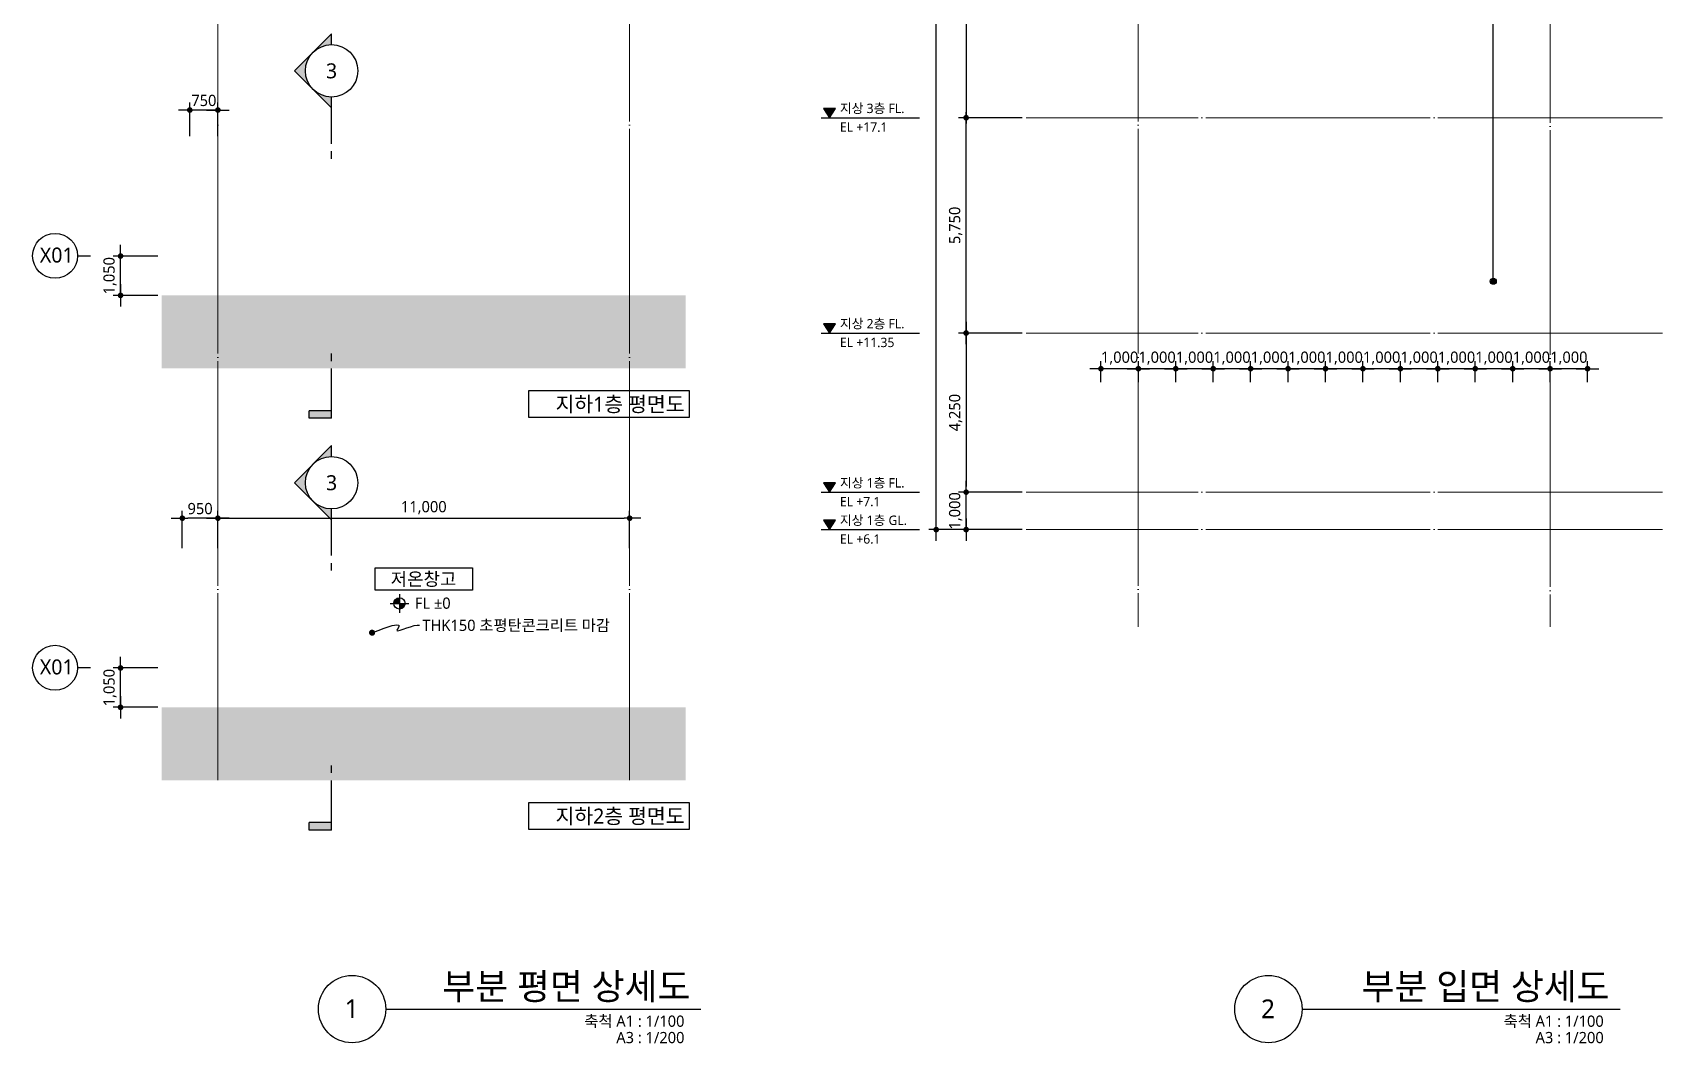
# Model space of a CAD drawing. Header units: millimetres. Extents: x -420989 to -259189, y -1306565 to -1134794.
# Drawn here: x -420989 to -377450, y -1187765 to -1160771 of the extents above; entities that cross this region are included whole.
import ezdxf
from ezdxf.enums import TextEntityAlignment as Align

# ---------------------------------------------------------------- set-up
doc = ezdxf.new("R2010")
doc.units = ezdxf.units.MM
doc.header["$LTSCALE"] = 100
doc.header["$MEASUREMENT"] = 0
doc.linetypes.add('CEN', pattern=[62, 60, -1, 0, -1])
doc.layers.get('0').update_dxf_attribs({"linetype": 'CONTINUOUS'})
for name, color, linetype in [('7-지시선', 7, 'CONTINUOUS'), ('A-DIMS', 7, 'CONTINUOUS'), ('A-MKXS-LEAD', 7, 'CONTINUOUS'), ('A-XXXX-SOLD', 252, 'CONTINUOUS'), ('SYMB', 7, 'CONTINUOUS'), ('TEXT', 4, 'CONTINUOUS')]:
    doc.layers.add(name, color=color, linetype=linetype)
for name, color, linetype, lineweight in [('A-AXIS-BUBL', 7, 'CONTINUOUS', 25), ('A-AXIS-LINE', 1, 'CEN', 15), ('A-CONC-LIN1', 2, 'CONTINUOUS', 40), ('A-MKXS-MAK1', 3, 'CONTINUOUS', 25), ('A-MKXS-TEXT1', 3, 'CONTINUOUS', 25), ('A-MKXS-TEXT2', 7, 'CONTINUOUS', 25), ('A-MKXX-NAME', 3, 'CONTINUOUS', 25), ('A-MKXX-SYMB', 7, 'CONTINUOUS', 25), ('A-XXXX-SYMB', 7, 'CONTINUOUS', 25), ('A-XXXX-TXT1', 3, 'CONTINUOUS', 25), ('A-XXXX-TXT2', 3, 'CONTINUOUS', 25)]:
    doc.layers.add(name, color=color, linetype=linetype, lineweight=lineweight)
doc.styles.add('HY울릉도L', font='')
doc.styles.add('맑은고딕', font='malgun.ttf')
doc.styles.get('HY울릉도L').set_extended_font_data('HYwulM')
doc.dimstyles.new('CDIM', dxfattribs={"dimtxt": 3, "dimasz": 1.5, "dimexe": 2, "dimexo": 1, "dimgap": 1, "dimtad": 1, "dimdec": 0, "dimrnd": 0.5, "dimzin": 0, "dimdsep": 32, "dimlunit": 6, "dimtxsty": 'HY울릉도L', "dimblk1": '_CIDOT', "dimblk2": '_CIDOT', "dimsah": 1, "dimcen": 5.5, "dimclrd": 2, "dimclre": 2, "dimclrt": 7, "dimadec": 0, "dimazin": 0, "dimtfac": 1, "dimtdec": 0, "dimtix": 1, "dimtmove": 2, "dimatfit": 1, "dimldrblk": '_CIDOT', "dimfxl": 1, "dimtolj": 1, "dimtzin": 0, "dimlwd": -1, "dimarcsym": 0})

# ---------------------------------------------------------------- blocks, each defined once
blk = doc.blocks.new('_CIDOT')
at = {"color": 0, "linetype": 'ByBlock'}
blk.add_line((2, 0), (-1, 0), dxfattribs=at)
at = {"color": 0, "linetype": 'ByBlock', "const_width": 0.5}
blk.add_lwpolyline([(-0.25, 0, 1), (0.25, 0, 1)], format="xyb", close=True, dxfattribs=at)
blk = doc.blocks.new('ARROW2')
blk.add_lwpolyline([(-1, 0.87), (-0.26, 0), (-1, -0.87), (-0.85, -1), (0, 0), (-0.85, 1)], close=True)
for points in [[(-1, 0.87), (-0.85, 1), (-0.26, 0), (0, 0)], [(-0.26, 0), (0, 0), (-1, -0.87), (-0.85, -1)]]:
    blk.add_solid(points)
at = {"layer": 'A-XXXX-SYMB'}
blk.add_line((0, 0), (-1, 0), dxfattribs=at)
blk = doc.blocks.new('*D3')
at = {"layer": 'A-DIMS', "transparency": 16777216}
blk.add_line((-396850, -1173894), (-396850, -1139644), dxfattribs=at)
at = {"layer": 'A-DIMS', "lineweight": -2, "transparency": 16777216}
blk.add_line((-394550, -1174044), (-397050, -1174044), dxfattribs=at)
at = {"layer": 'A-DIMS', "transparency": 16777216, "xscale": 150, "yscale": 150, "zscale": 150}
for name, p, rotation in [('ARROW2', (-396850, -1139494), 90), ('_CIDOT', (-396850, -1174044), 270)]:
    blk.add_blockref(name, p, dxfattribs=dict(at, rotation=rotation))
at = {"layer": 'A-DIMS', "color": 3, "transparency": 16777216, "insert": (-397131, -1156769), "char_height": 300, "attachment_point": 5, "rotation": 90, "style": '맑은고딕'}
blk.add_mtext('\\A1;76,500', dxfattribs=at)
blk = doc.blocks.new('*D4')
at = {"layer": 'A-DIMS', "lineweight": -2, "transparency": 16777216}
for p, q in [((-394550, -1153044), (-396250, -1153044)), ((-394550, -1163044), (-396250, -1163044))]:
    blk.add_line(p, q, dxfattribs=at)
at = {"layer": 'A-DIMS', "transparency": 16777216}
blk.add_line((-396050, -1153194), (-396050, -1162894), dxfattribs=at)
at = {"layer": 'A-DIMS', "transparency": 16777216, "xscale": 150, "yscale": 150, "zscale": 150}
for p, rotation in [((-396050, -1153044), 90), ((-396050, -1163044), 270)]:
    blk.add_blockref('_CIDOT', p, dxfattribs=dict(at, rotation=rotation))
at = {"layer": 'A-DIMS', "color": 3, "transparency": 16777216, "insert": (-396331, -1158044), "char_height": 300, "attachment_point": 5, "rotation": 90, "style": '맑은고딕'}
blk.add_mtext('\\A1;10,000', dxfattribs=at)
blk = doc.blocks.new('입단면LEVEL1')
at = {"layer": 'SYMB', "linetype": 'ByBlock'}
blk.add_line((0, 0), (26.26, 0), dxfattribs=at)
blk.add_lwpolyline([(0.64, 2.5), (2.24, 0), (3.84, 2.5)], close=True, dxfattribs=at)
blk.add_solid([(0.64, 2.5), (3.84, 2.5), (2.24, 0)], dxfattribs=at)
at = {"layer": 'TEXT', "style": '맑은고딕'}
for tag, p in [('층레벨', (5.03, 1.28)), ('LEVEL', (5.85, -2.99))]:
    blk.add_attdef(tag, p, '', height=2.5, dxfattribs=at)
blk = doc.blocks.new('*D16')
at = {"layer": 'A-DIMS', "lineweight": -2, "transparency": 16777216}
for p, q in [((-394550, -1168794), (-396250, -1168794)), ((-394550, -1173044), (-396250, -1173044))]:
    blk.add_line(p, q, dxfattribs=at)
at = {"layer": 'A-DIMS', "transparency": 16777216}
blk.add_line((-396050, -1168944), (-396050, -1172894), dxfattribs=at)
at = {"layer": 'A-DIMS', "transparency": 16777216, "xscale": 150, "yscale": 150, "zscale": 150}
for p, rotation in [((-396050, -1168794), 90), ((-396050, -1173044), 270)]:
    blk.add_blockref('_CIDOT', p, dxfattribs=dict(at, rotation=rotation))
at = {"layer": 'A-DIMS', "color": 3, "transparency": 16777216, "insert": (-396331, -1170919), "char_height": 300, "attachment_point": 5, "rotation": 90, "style": '맑은고딕'}
blk.add_mtext('\\A1;4,250', dxfattribs=at)
blk = doc.blocks.new('*D17')
at = {"layer": 'A-DIMS', "transparency": 16777216}
for p, q in [((-396050, -1172894), (-396050, -1172744)), ((-396050, -1174044), (-396050, -1173044)), ((-396050, -1174194), (-396050, -1174344))]:
    blk.add_line(p, q, dxfattribs=at)
at = {"layer": 'A-DIMS', "lineweight": -2, "transparency": 16777216}
for p, q in [((-394550, -1173044), (-396250, -1173044)), ((-394550, -1174044), (-396250, -1174044))]:
    blk.add_line(p, q, dxfattribs=at)
at = {"layer": 'A-DIMS', "transparency": 16777216, "xscale": 150, "yscale": 150, "zscale": 150}
for p, rotation in [((-396050, -1173044), 270), ((-396050, -1174044), 90)]:
    blk.add_blockref('_CIDOT', p, dxfattribs=dict(at, rotation=rotation))
at = {"layer": 'A-DIMS', "color": 3, "transparency": 16777216, "insert": (-396331, -1173544), "char_height": 300, "attachment_point": 5, "rotation": 90, "style": '맑은고딕'}
blk.add_mtext('\\A1;1,000', dxfattribs=at)
blk = doc.blocks.new('*D51')
at = {"layer": 'A-DIMS', "transparency": 16777216}
for p, q in [((-384600, -1169747), (-384750, -1169747)), ((-383450, -1169747), (-384450, -1169747)), ((-383300, -1169747), (-383150, -1169747))]:
    blk.add_line(p, q, dxfattribs=at)
at = {"layer": 'A-DIMS', "lineweight": -2, "transparency": 16777216}
for p, q in [((-384450, -1170107), (-384450, -1169547)), ((-383450, -1170107), (-383450, -1169547))]:
    blk.add_line(p, q, dxfattribs=at)
at = {"layer": 'A-DIMS', "transparency": 16777216, "xscale": 150, "yscale": 150, "zscale": 150}
blk.add_blockref('_CIDOT', (-384450, -1169747), dxfattribs=at)
at = {"layer": 'A-DIMS', "transparency": 16777216, "xscale": 150, "yscale": 150, "zscale": 150, "rotation": 180}
blk.add_blockref('_CIDOT', (-383450, -1169747), dxfattribs=at)
at = {"layer": 'A-DIMS', "color": 3, "transparency": 16777216, "insert": (-383950, -1169466), "char_height": 300, "attachment_point": 5, "style": '맑은고딕'}
blk.add_mtext('\\A1;1,000', dxfattribs=at)
blk = doc.blocks.new('*D52')
at = {"layer": 'A-DIMS', "transparency": 16777216}
for p, q in [((-383600, -1169747), (-383750, -1169747)), ((-382450, -1169747), (-383450, -1169747)), ((-382300, -1169747), (-382150, -1169747))]:
    blk.add_line(p, q, dxfattribs=at)
at = {"layer": 'A-DIMS', "lineweight": -2, "transparency": 16777216}
for p, q in [((-383450, -1170107), (-383450, -1169547)), ((-382450, -1170107), (-382450, -1169547))]:
    blk.add_line(p, q, dxfattribs=at)
at = {"layer": 'A-DIMS', "transparency": 16777216, "xscale": 150, "yscale": 150, "zscale": 150}
blk.add_blockref('_CIDOT', (-383450, -1169747), dxfattribs=at)
at = {"layer": 'A-DIMS', "transparency": 16777216, "xscale": 150, "yscale": 150, "zscale": 150, "rotation": 180}
blk.add_blockref('_CIDOT', (-382450, -1169747), dxfattribs=at)
at = {"layer": 'A-DIMS', "color": 3, "transparency": 16777216, "insert": (-382950, -1169466), "char_height": 300, "attachment_point": 5, "style": '맑은고딕'}
blk.add_mtext('\\A1;1,000', dxfattribs=at)
blk = doc.blocks.new('*D53')
at = {"layer": 'A-DIMS', "transparency": 16777216}
for p, q in [((-382600, -1169747), (-382750, -1169747)), ((-381450, -1169747), (-382450, -1169747)), ((-381300, -1169747), (-381150, -1169747))]:
    blk.add_line(p, q, dxfattribs=at)
at = {"layer": 'A-DIMS', "lineweight": -2, "transparency": 16777216}
for p, q in [((-382450, -1170107), (-382450, -1169547)), ((-381450, -1170107), (-381450, -1169547))]:
    blk.add_line(p, q, dxfattribs=at)
at = {"layer": 'A-DIMS', "transparency": 16777216, "xscale": 150, "yscale": 150, "zscale": 150}
blk.add_blockref('_CIDOT', (-382450, -1169747), dxfattribs=at)
at = {"layer": 'A-DIMS', "transparency": 16777216, "xscale": 150, "yscale": 150, "zscale": 150, "rotation": 180}
blk.add_blockref('_CIDOT', (-381450, -1169747), dxfattribs=at)
at = {"layer": 'A-DIMS', "color": 3, "transparency": 16777216, "insert": (-381950, -1169466), "char_height": 300, "attachment_point": 5, "style": '맑은고딕'}
blk.add_mtext('\\A1;1,000', dxfattribs=at)
blk = doc.blocks.new('*D54')
at = {"layer": 'A-DIMS', "transparency": 16777216}
for p, q in [((-381600, -1169747), (-381750, -1169747)), ((-380450, -1169747), (-381450, -1169747)), ((-380300, -1169747), (-380150, -1169747))]:
    blk.add_line(p, q, dxfattribs=at)
at = {"layer": 'A-DIMS', "lineweight": -2, "transparency": 16777216}
for p, q in [((-381450, -1170107), (-381450, -1169547)), ((-380450, -1170107), (-380450, -1169547))]:
    blk.add_line(p, q, dxfattribs=at)
at = {"layer": 'A-DIMS', "transparency": 16777216, "xscale": 150, "yscale": 150, "zscale": 150}
blk.add_blockref('_CIDOT', (-381450, -1169747), dxfattribs=at)
at = {"layer": 'A-DIMS', "transparency": 16777216, "xscale": 150, "yscale": 150, "zscale": 150, "rotation": 180}
blk.add_blockref('_CIDOT', (-380450, -1169747), dxfattribs=at)
at = {"layer": 'A-DIMS', "color": 3, "transparency": 16777216, "insert": (-380950, -1169466), "char_height": 300, "attachment_point": 5, "style": '맑은고딕'}
blk.add_mtext('\\A1;1,000', dxfattribs=at)
blk = doc.blocks.new('*D55')
at = {"layer": 'A-DIMS', "transparency": 16777216}
for p, q in [((-380600, -1169747), (-380750, -1169747)), ((-379450, -1169747), (-380450, -1169747)), ((-379300, -1169747), (-379150, -1169747))]:
    blk.add_line(p, q, dxfattribs=at)
at = {"layer": 'A-DIMS', "lineweight": -2, "transparency": 16777216}
for p, q in [((-380450, -1170107), (-380450, -1169547)), ((-379450, -1170107), (-379450, -1169547))]:
    blk.add_line(p, q, dxfattribs=at)
at = {"layer": 'A-DIMS', "transparency": 16777216, "xscale": 150, "yscale": 150, "zscale": 150}
blk.add_blockref('_CIDOT', (-380450, -1169747), dxfattribs=at)
at = {"layer": 'A-DIMS', "transparency": 16777216, "xscale": 150, "yscale": 150, "zscale": 150, "rotation": 180}
blk.add_blockref('_CIDOT', (-379450, -1169747), dxfattribs=at)
at = {"layer": 'A-DIMS', "color": 3, "transparency": 16777216, "insert": (-379950, -1169466), "char_height": 300, "attachment_point": 5, "style": '맑은고딕'}
blk.add_mtext('\\A1;1,000', dxfattribs=at)
blk = doc.blocks.new('*D56')
at = {"layer": 'A-DIMS', "transparency": 16777216}
for p, q in [((-389600, -1169747), (-389750, -1169747)), ((-388450, -1169747), (-389450, -1169747)), ((-388300, -1169747), (-388150, -1169747))]:
    blk.add_line(p, q, dxfattribs=at)
at = {"layer": 'A-DIMS', "lineweight": -2, "transparency": 16777216}
for p, q in [((-389450, -1170107), (-389450, -1169547)), ((-388450, -1170107), (-388450, -1169547))]:
    blk.add_line(p, q, dxfattribs=at)
at = {"layer": 'A-DIMS', "transparency": 16777216, "xscale": 150, "yscale": 150, "zscale": 150}
blk.add_blockref('_CIDOT', (-389450, -1169747), dxfattribs=at)
at = {"layer": 'A-DIMS', "transparency": 16777216, "xscale": 150, "yscale": 150, "zscale": 150, "rotation": 180}
blk.add_blockref('_CIDOT', (-388450, -1169747), dxfattribs=at)
at = {"layer": 'A-DIMS', "color": 3, "transparency": 16777216, "insert": (-388950, -1169466), "char_height": 300, "attachment_point": 5, "style": '맑은고딕'}
blk.add_mtext('\\A1;1,000', dxfattribs=at)
blk = doc.blocks.new('*D57')
at = {"layer": 'A-DIMS', "transparency": 16777216}
for p, q in [((-388600, -1169747), (-388750, -1169747)), ((-387450, -1169747), (-388450, -1169747)), ((-387300, -1169747), (-387150, -1169747))]:
    blk.add_line(p, q, dxfattribs=at)
at = {"layer": 'A-DIMS', "lineweight": -2, "transparency": 16777216}
for p, q in [((-388450, -1170107), (-388450, -1169547)), ((-387450, -1170107), (-387450, -1169547))]:
    blk.add_line(p, q, dxfattribs=at)
at = {"layer": 'A-DIMS', "transparency": 16777216, "xscale": 150, "yscale": 150, "zscale": 150}
blk.add_blockref('_CIDOT', (-388450, -1169747), dxfattribs=at)
at = {"layer": 'A-DIMS', "transparency": 16777216, "xscale": 150, "yscale": 150, "zscale": 150, "rotation": 180}
blk.add_blockref('_CIDOT', (-387450, -1169747), dxfattribs=at)
at = {"layer": 'A-DIMS', "color": 3, "transparency": 16777216, "insert": (-387950, -1169466), "char_height": 300, "attachment_point": 5, "style": '맑은고딕'}
blk.add_mtext('\\A1;1,000', dxfattribs=at)
blk = doc.blocks.new('*D58')
at = {"layer": 'A-DIMS', "transparency": 16777216}
for p, q in [((-387600, -1169747), (-387750, -1169747)), ((-386450, -1169747), (-387450, -1169747)), ((-386300, -1169747), (-386150, -1169747))]:
    blk.add_line(p, q, dxfattribs=at)
at = {"layer": 'A-DIMS', "lineweight": -2, "transparency": 16777216}
for p, q in [((-387450, -1170107), (-387450, -1169547)), ((-386450, -1170107), (-386450, -1169547))]:
    blk.add_line(p, q, dxfattribs=at)
at = {"layer": 'A-DIMS', "transparency": 16777216, "xscale": 150, "yscale": 150, "zscale": 150}
blk.add_blockref('_CIDOT', (-387450, -1169747), dxfattribs=at)
at = {"layer": 'A-DIMS', "transparency": 16777216, "xscale": 150, "yscale": 150, "zscale": 150, "rotation": 180}
blk.add_blockref('_CIDOT', (-386450, -1169747), dxfattribs=at)
at = {"layer": 'A-DIMS', "color": 3, "transparency": 16777216, "insert": (-386950, -1169466), "char_height": 300, "attachment_point": 5, "style": '맑은고딕'}
blk.add_mtext('\\A1;1,000', dxfattribs=at)
blk = doc.blocks.new('*D59')
at = {"layer": 'A-DIMS', "transparency": 16777216}
for p, q in [((-386600, -1169747), (-386750, -1169747)), ((-385450, -1169747), (-386450, -1169747)), ((-385300, -1169747), (-385150, -1169747))]:
    blk.add_line(p, q, dxfattribs=at)
at = {"layer": 'A-DIMS', "lineweight": -2, "transparency": 16777216}
for p, q in [((-386450, -1170107), (-386450, -1169547)), ((-385450, -1170107), (-385450, -1169547))]:
    blk.add_line(p, q, dxfattribs=at)
at = {"layer": 'A-DIMS', "transparency": 16777216, "xscale": 150, "yscale": 150, "zscale": 150}
blk.add_blockref('_CIDOT', (-386450, -1169747), dxfattribs=at)
at = {"layer": 'A-DIMS', "transparency": 16777216, "xscale": 150, "yscale": 150, "zscale": 150, "rotation": 180}
blk.add_blockref('_CIDOT', (-385450, -1169747), dxfattribs=at)
at = {"layer": 'A-DIMS', "color": 3, "transparency": 16777216, "insert": (-385950, -1169466), "char_height": 300, "attachment_point": 5, "style": '맑은고딕'}
blk.add_mtext('\\A1;1,000', dxfattribs=at)
blk = doc.blocks.new('*D60')
at = {"layer": 'A-DIMS', "transparency": 16777216}
for p, q in [((-385600, -1169747), (-385750, -1169747)), ((-384450, -1169747), (-385450, -1169747)), ((-384300, -1169747), (-384150, -1169747))]:
    blk.add_line(p, q, dxfattribs=at)
at = {"layer": 'A-DIMS', "lineweight": -2, "transparency": 16777216}
for p, q in [((-385450, -1170107), (-385450, -1169547)), ((-384450, -1170107), (-384450, -1169547))]:
    blk.add_line(p, q, dxfattribs=at)
at = {"layer": 'A-DIMS', "transparency": 16777216, "xscale": 150, "yscale": 150, "zscale": 150}
blk.add_blockref('_CIDOT', (-385450, -1169747), dxfattribs=at)
at = {"layer": 'A-DIMS', "transparency": 16777216, "xscale": 150, "yscale": 150, "zscale": 150, "rotation": 180}
blk.add_blockref('_CIDOT', (-384450, -1169747), dxfattribs=at)
at = {"layer": 'A-DIMS', "color": 3, "transparency": 16777216, "insert": (-384950, -1169466), "char_height": 300, "attachment_point": 5, "style": '맑은고딕'}
blk.add_mtext('\\A1;1,000', dxfattribs=at)
blk = doc.blocks.new('*D61')
at = {"layer": 'A-DIMS', "transparency": 16777216}
for p, q in [((-392600, -1169747), (-392750, -1169747)), ((-391450, -1169747), (-392450, -1169747)), ((-391300, -1169747), (-391150, -1169747))]:
    blk.add_line(p, q, dxfattribs=at)
at = {"layer": 'A-DIMS', "lineweight": -2, "transparency": 16777216}
for p, q in [((-392450, -1170107), (-392450, -1169547)), ((-391450, -1170107), (-391450, -1169547))]:
    blk.add_line(p, q, dxfattribs=at)
at = {"layer": 'A-DIMS', "transparency": 16777216, "xscale": 150, "yscale": 150, "zscale": 150}
blk.add_blockref('_CIDOT', (-392450, -1169747), dxfattribs=at)
at = {"layer": 'A-DIMS', "transparency": 16777216, "xscale": 150, "yscale": 150, "zscale": 150, "rotation": 180}
blk.add_blockref('_CIDOT', (-391450, -1169747), dxfattribs=at)
at = {"layer": 'A-DIMS', "color": 3, "transparency": 16777216, "insert": (-391950, -1169466), "char_height": 300, "attachment_point": 5, "style": '맑은고딕'}
blk.add_mtext('\\A1;1,000', dxfattribs=at)
blk = doc.blocks.new('*D62')
at = {"layer": 'A-DIMS', "transparency": 16777216}
for p, q in [((-391600, -1169747), (-391750, -1169747)), ((-390450, -1169747), (-391450, -1169747)), ((-390300, -1169747), (-390150, -1169747))]:
    blk.add_line(p, q, dxfattribs=at)
at = {"layer": 'A-DIMS', "lineweight": -2, "transparency": 16777216}
for p, q in [((-391450, -1170107), (-391450, -1169547)), ((-390450, -1170107), (-390450, -1169547))]:
    blk.add_line(p, q, dxfattribs=at)
at = {"layer": 'A-DIMS', "transparency": 16777216, "xscale": 150, "yscale": 150, "zscale": 150}
blk.add_blockref('_CIDOT', (-391450, -1169747), dxfattribs=at)
at = {"layer": 'A-DIMS', "transparency": 16777216, "xscale": 150, "yscale": 150, "zscale": 150, "rotation": 180}
blk.add_blockref('_CIDOT', (-390450, -1169747), dxfattribs=at)
at = {"layer": 'A-DIMS', "color": 3, "transparency": 16777216, "insert": (-390950, -1169466), "char_height": 300, "attachment_point": 5, "style": '맑은고딕'}
blk.add_mtext('\\A1;1,000', dxfattribs=at)
blk = doc.blocks.new('*D63')
at = {"layer": 'A-DIMS', "transparency": 16777216}
for p, q in [((-390600, -1169747), (-390750, -1169747)), ((-389450, -1169747), (-390450, -1169747)), ((-389300, -1169747), (-389150, -1169747))]:
    blk.add_line(p, q, dxfattribs=at)
at = {"layer": 'A-DIMS', "lineweight": -2, "transparency": 16777216}
for p, q in [((-390450, -1170107), (-390450, -1169547)), ((-389450, -1170107), (-389450, -1169547))]:
    blk.add_line(p, q, dxfattribs=at)
at = {"layer": 'A-DIMS', "transparency": 16777216, "xscale": 150, "yscale": 150, "zscale": 150}
blk.add_blockref('_CIDOT', (-390450, -1169747), dxfattribs=at)
at = {"layer": 'A-DIMS', "transparency": 16777216, "xscale": 150, "yscale": 150, "zscale": 150, "rotation": 180}
blk.add_blockref('_CIDOT', (-389450, -1169747), dxfattribs=at)
at = {"layer": 'A-DIMS', "color": 3, "transparency": 16777216, "insert": (-389950, -1169466), "char_height": 300, "attachment_point": 5, "style": '맑은고딕'}
blk.add_mtext('\\A1;1,000', dxfattribs=at)
blk = doc.blocks.new('A$C1F441119')
at = {"layer": 'A-MKXS-MAK1'}
h = blk.add_hatch(color=256, dxfattribs=at)
h.paths.add_polyline_path([(-41, 1006), (-536, 511, -0.414214), (454, 511)])
h.paths.add_polyline_path([(-536, 511), (-1031, 16), (-741, 16, -0.198912)])
h.paths.add_polyline_path([(454, 511, -0.198912), (659, 16), (949, 16)])
for p, q in [((-1031, 16), (-41, 1006)), ((949, 16), (-41, 1006)), ((-2387, 16), (-2187, 16)), ((-1987, 16), (-741, 16)), ((659, 16), (949, 16))]:
    blk.add_line(p, q, dxfattribs=at)
blk.add_circle((-41, 16), 700, dxfattribs=at)
blk = doc.blocks.new('A$C55C64937')
at = {"layer": 'A-MKXS-MAK1'}
blk.add_hatch(color=256, dxfattribs=at).paths.add_polyline_path([(-1526, 600), (-1726, 600), (-1726, 0), (-1526, 0)])
for p, q in [((-1726, 600), (-1526, 600)), ((-1726, 0), (-1726, 600)), ((-1526, 0), (-1526, 600)), ((-1726, 0), (-400, 0)), ((-200, 0), (0, 0))]:
    blk.add_line(p, q, dxfattribs=at)
blk = doc.blocks.new('*D66')
at = {"layer": 'A-DIMS', "lineweight": -2, "transparency": 16777216}
for p, q in [((-417639, -1166739), (-418839, -1166739)), ((-417639, -1167789), (-418839, -1167789))]:
    blk.add_line(p, q, dxfattribs=at)
at = {"layer": 'A-DIMS', "transparency": 16777216}
for p, q in [((-418639, -1166589), (-418639, -1166439)), ((-418639, -1167789), (-418639, -1166739)), ((-418639, -1167939), (-418639, -1168089))]:
    blk.add_line(p, q, dxfattribs=at)
at = {"layer": 'A-DIMS', "transparency": 16777216, "xscale": 150, "yscale": 150, "zscale": 150}
for p, rotation in [((-418639, -1166739), 270), ((-418639, -1167789), 90)]:
    blk.add_blockref('_CIDOT', p, dxfattribs=dict(at, rotation=rotation))
at = {"layer": 'A-DIMS', "color": 3, "transparency": 16777216, "insert": (-418920, -1167264), "char_height": 300, "attachment_point": 5, "rotation": 90, "style": '맑은고딕'}
blk.add_mtext('\\A1;1,050', dxfattribs=at)
blk = doc.blocks.new('*D67')
at = {"layer": 'A-DIMS', "transparency": 16777216}
for p, q in [((-418639, -1177589), (-418639, -1177439)), ((-418639, -1178789), (-418639, -1177739)), ((-418639, -1178939), (-418639, -1179089))]:
    blk.add_line(p, q, dxfattribs=at)
at = {"layer": 'A-DIMS', "lineweight": -2, "transparency": 16777216}
for p, q in [((-417639, -1177739), (-418839, -1177739)), ((-417639, -1178789), (-418839, -1178789))]:
    blk.add_line(p, q, dxfattribs=at)
at = {"layer": 'A-DIMS', "transparency": 16777216, "xscale": 150, "yscale": 150, "zscale": 150}
for p, rotation in [((-418639, -1177739), 270), ((-418639, -1178789), 90)]:
    blk.add_blockref('_CIDOT', p, dxfattribs=dict(at, rotation=rotation))
at = {"layer": 'A-DIMS', "color": 3, "transparency": 16777216, "insert": (-418920, -1178264), "char_height": 300, "attachment_point": 5, "rotation": 90, "style": '맑은고딕'}
blk.add_mtext('\\A1;1,050', dxfattribs=at)
blk = doc.blocks.new('*D68')
at = {"layer": 'A-DIMS', "lineweight": -2, "transparency": 16777216}
for p, q in [((-416039, -1174539), (-416039, -1173539)), ((-405039, -1174539), (-405039, -1173539))]:
    blk.add_line(p, q, dxfattribs=at)
at = {"layer": 'A-DIMS', "transparency": 16777216}
blk.add_line((-415889, -1173739), (-405189, -1173739), dxfattribs=at)
at = {"layer": 'A-DIMS', "transparency": 16777216, "xscale": 150, "yscale": 150, "zscale": 150, "rotation": 180}
blk.add_blockref('_CIDOT', (-416039, -1173739), dxfattribs=at)
at = {"layer": 'A-DIMS', "transparency": 16777216, "xscale": 150, "yscale": 150, "zscale": 150}
blk.add_blockref('_CIDOT', (-405039, -1173739), dxfattribs=at)
at = {"layer": 'A-DIMS', "color": 3, "transparency": 16777216, "insert": (-410539, -1173458), "char_height": 300, "attachment_point": 5, "style": '맑은고딕'}
blk.add_mtext('\\A1;11,000', dxfattribs=at)
blk = doc.blocks.new('*D69')
at = {"layer": 'A-DIMS', "lineweight": -2, "transparency": 16777216}
for p, q in [((-416989, -1174539), (-416989, -1173539)), ((-416039, -1174539), (-416039, -1173539))]:
    blk.add_line(p, q, dxfattribs=at)
at = {"layer": 'A-DIMS', "transparency": 16777216}
blk.add_line((-416189, -1173739), (-416839, -1173739), dxfattribs=at)
at = {"layer": 'A-DIMS', "transparency": 16777216, "xscale": 150, "yscale": 150, "zscale": 150, "rotation": 180}
blk.add_blockref('_CIDOT', (-416989, -1173739), dxfattribs=at)
at = {"layer": 'A-DIMS', "transparency": 16777216, "xscale": 150, "yscale": 150, "zscale": 150}
blk.add_blockref('_CIDOT', (-416039, -1173739), dxfattribs=at)
at = {"layer": 'A-DIMS', "color": 3, "transparency": 16777216, "insert": (-416514, -1173484), "char_height": 300, "attachment_point": 5, "style": '맑은고딕'}
blk.add_mtext('\\A1;950', dxfattribs=at)
blk = doc.blocks.new('*D138')
at = {"layer": 'A-DIMS', "transparency": 16777216}
for p, q in [((-416939, -1162839), (-417089, -1162839)), ((-416039, -1162839), (-416789, -1162839)), ((-415889, -1162839), (-415739, -1162839))]:
    blk.add_line(p, q, dxfattribs=at)
at = {"layer": 'A-DIMS', "lineweight": -2, "transparency": 16777216}
for p, q in [((-416789, -1163539), (-416789, -1162639)), ((-416039, -1163539), (-416039, -1162639))]:
    blk.add_line(p, q, dxfattribs=at)
at = {"layer": 'A-DIMS', "transparency": 16777216, "xscale": 150, "yscale": 150, "zscale": 150}
blk.add_blockref('_CIDOT', (-416789, -1162839), dxfattribs=at)
at = {"layer": 'A-DIMS', "transparency": 16777216, "xscale": 150, "yscale": 150, "zscale": 150, "rotation": 180}
blk.add_blockref('_CIDOT', (-416039, -1162839), dxfattribs=at)
at = {"layer": 'A-DIMS', "color": 3, "transparency": 16777216, "insert": (-416414, -1162584), "char_height": 300, "attachment_point": 5, "style": '맑은고딕'}
blk.add_mtext('\\A1;750', dxfattribs=at)
blk = doc.blocks.new('*D290')
at = {"layer": 'A-DIMS', "lineweight": -2, "transparency": 16777216}
for p, q in [((-394550, -1163044), (-396250, -1163044)), ((-394550, -1168794), (-396250, -1168794))]:
    blk.add_line(p, q, dxfattribs=at)
at = {"layer": 'A-DIMS', "transparency": 16777216}
blk.add_line((-396050, -1168644), (-396050, -1163194), dxfattribs=at)
at = {"layer": 'A-DIMS', "transparency": 16777216, "xscale": 150, "yscale": 150, "zscale": 150}
for p, rotation in [((-396050, -1163044), 90), ((-396050, -1168794), 270)]:
    blk.add_blockref('_CIDOT', p, dxfattribs=dict(at, rotation=rotation))
at = {"layer": 'A-DIMS', "color": 3, "transparency": 16777216, "insert": (-396331, -1165919), "char_height": 300, "attachment_point": 5, "rotation": 90, "style": '맑은고딕'}
blk.add_mtext('\\A1;5,750', dxfattribs=at)

msp = doc.modelspace()

# ---------------------------------------------------------------- hatches: boundary and pattern name
at = {"layer": 'A-MKXX-SYMB'}
h = msp.add_hatch(color=256, dxfattribs=at)
edge = h.paths.add_edge_path()
edge.add_arc((-381969.3, -1167410.8), 80, 0, 360)
at = {"layer": 'A-XXXX-SYMB'}
h = msp.add_hatch(color=256, dxfattribs=at)
h.paths.add_polyline_path([(-411187.8, -1175864.7, 0.4142136), (-411337.8, -1176014.7), (-411187.8, -1176014.7)])
h.paths.add_polyline_path([(-411037.8, -1176014.7), (-411187.8, -1176014.7), (-411187.8, -1176164.7, 0.4142136)])

# ---------------------------------------------------------------- linework, layer by layer
at = {"layer": '7-지시선'}
msp.add_lwpolyline([(-381969.3, -1167410.8), (-381969.3, -1138360.8), (-381369.3, -1138360.8)], dxfattribs=at)
at = {"layer": 'A-AXIS-BUBL', "ltscale": 0.2}
for p, q in [((-419438.8, -1166738.7), (-419788.8, -1166738.7)), ((-419438.8, -1177738.7), (-419788.8, -1177738.7))]:
    msp.add_line(p, q, dxfattribs=at)
for centre in [(-420388.8, -1166732.8), (-420388.8, -1177732.8)]:
    msp.add_circle(centre, 600, dxfattribs=at)
at = {"layer": 'A-AXIS-LINE'}
for p, q in [((-416038.8, -1138544.2), (-416038.8, -1180738.7)), ((-405038.8, -1138544.2), (-405038.8, -1180738.7)), ((-391450.3, -1138544.2), (-391450.3, -1176644.2)), ((-380450.3, -1138575.7), (-380450.3, -1176644.2)), ((-377450.3, -1163044.2), (-394450.3, -1163044.2)), ((-377450.3, -1168794.2), (-394450.3, -1168794.2)), ((-377450.3, -1173044.2), (-394450.3, -1173044.2)), ((-377450.3, -1174044.2), (-394450.3, -1174044.2))]:
    msp.add_line(p, q, dxfattribs=at)
at = {"layer": 'A-MKXS-LEAD', "const_width": 80}
msp.add_lwpolyline([(-411960.9, -1176792.6, 1), (-411878, -1176800.9, 1)], format="xyb", close=True, dxfattribs=at)
at = {"layer": 'A-MKXS-LEAD'}
msp.add_lwpolyline([(-411919.4, -1176796.7), (-411593.6, -1176673.9), (-411381.3, -1176607.5), (-411260.5, -1176586), (-411209.1, -1176597.7), (-411205.3, -1176630.7), (-411226.9, -1176673.3), (-411252, -1176714), (-411258.6, -1176740.9), (-411229.7, -1176745.3), (-411169.3, -1176730.7), (-411086.4, -1176703.3), (-410990.1, -1176669.6), (-410889.4, -1176635.9), (-410793.4, -1176608.7), (-410711.1, -1176594.4), (-410651.5, -1176599.2)], dxfattribs=at)
at = {"layer": 'A-MKXX-SYMB'}
msp.add_lwpolyline([(-409241.7, -1175665.1), (-411835.8, -1175665.1), (-411835.8, -1175065.1), (-409241.7, -1175065.1)], close=True, dxfattribs=at)
msp.add_circle((-381969.3, -1167410.8), 80, dxfattribs=at)
at = {"layer": 'A-XXXX-SOLD'}
for points in [[(-417538.8, -1169738.7), (-417538.8, -1167788.7), (-403538.8, -1169738.7), (-403538.8, -1167788.7)], [(-417538.8, -1180738.7), (-417538.8, -1178788.7), (-403538.8, -1180738.7), (-403538.8, -1178788.7)]]:
    msp.add_solid(points, dxfattribs=at)
at = {"layer": 'A-XXXX-SYMB'}
for p, q in [((-411187.8, -1175764.7), (-411187.8, -1176264.7)), ((-411437.8, -1176014.7), (-410937.8, -1176014.7)), ((-411554.4, -1186848.9), (-403133.4, -1186848.9)), ((-387074.2, -1186848.9), (-378575.7, -1186848.9))]:
    msp.add_line(p, q, dxfattribs=at)
for centre, radius in [((-411187.8, -1176014.7), 150), ((-412454.4, -1186848.9), 900), ((-387974.2, -1186848.9), 900)]:
    msp.add_circle(centre, radius, dxfattribs=at)
at = {"layer": 'TEXT', "ltscale": 100}
for points in [[(-403438.8, -1171039.4), (-403438.8, -1170338.7), (-407743, -1170338.7), (-407743, -1171039.4)], [(-403438.8, -1182039.4), (-403438.8, -1181338.7), (-407743, -1181338.7), (-407743, -1182039.4)]]:
    msp.add_lwpolyline(points, close=True, dxfattribs=at)

# ---------------------------------------------------------------- block references
at = {"layer": 'A-CONC-LIN1', "rotation": 90.00000000000001}
for name, p in [('A$C1F441119', (-412986.3, -1161750.6)), ('A$C55C64937', (-413002.5, -1169343.4)), ('A$C1F441119', (-412986.3, -1172750.6)), ('A$C55C64937', (-413002.5, -1180343.4))]:
    msp.add_blockref(name, p, dxfattribs=at)
at = {"layer": 'TEXT'}
ref = msp.add_blockref('입단면LEVEL1', (-399922.7, -1163044.2), dxfattribs=dict(at, xscale=100, yscale=100, zscale=100))
ref.add_attrib('층레벨', ' 지상 3층 FL.', (-399506, -1162919.2, 0), dxfattribs={"height": 250, "style": '맑은고딕'})
ref.add_attrib('LEVEL', ' EL +17.1', (-399506, -1163419.2, 0), dxfattribs={"height": 250, "style": '맑은고딕'})
ref = msp.add_blockref('입단면LEVEL1', (-399922.7, -1168794.2), dxfattribs=dict(at, xscale=100, yscale=100, zscale=100))
ref.add_attrib('층레벨', ' 지상 2층 FL.', (-399506, -1168669.2, 0), dxfattribs={"height": 250, "style": '맑은고딕'})
ref.add_attrib('LEVEL', ' EL +11.35', (-399506, -1169169.2, 0), dxfattribs={"height": 250, "style": '맑은고딕'})
ref = msp.add_blockref('입단면LEVEL1', (-399922.7, -1173044.2), dxfattribs=dict(at, xscale=100, yscale=100, zscale=100))
ref.add_attrib('층레벨', ' 지상 1층 FL.', (-399506, -1172919.2, 0), dxfattribs={"height": 250, "style": '맑은고딕'})
ref.add_attrib('LEVEL', ' EL +7.1', (-399506, -1173419.2, 0), dxfattribs={"height": 250, "style": '맑은고딕'})
ref = msp.add_blockref('입단면LEVEL1', (-399922.7, -1174044.2), dxfattribs=dict(at, xscale=100, yscale=100, zscale=100))
ref.add_attrib('층레벨', ' 지상 1층 GL.', (-399506, -1173919.2, 0), dxfattribs={"height": 250, "style": '맑은고딕'})
ref.add_attrib('LEVEL', ' EL +6.1', (-399506, -1174419.2, 0), dxfattribs={"height": 250, "style": '맑은고딕'})

# ---------------------------------------------------------------- texts
at = {"layer": 'A-MKXS-TEXT1', "style": '맑은고딕'}
msp.add_text('THK150 초평탄콘크리트 마감', height=300, dxfattribs=at).set_placement((-410575.1, -1176599.2), align=Align.MIDDLE_LEFT)
at = {"layer": 'A-MKXS-TEXT2', "style": '맑은고딕'}
for p in [(-413002.5, -1161792), (-413002.5, -1172792)]:
    msp.add_text('3', height=400, dxfattribs=at).set_placement(p, align=Align.MIDDLE)
at = {"layer": 'A-MKXX-NAME', "style": '맑은고딕'}
msp.add_text('저온창고', height=350, dxfattribs=at).set_placement((-410545.9, -1175365.1), align=Align.MIDDLE_CENTER)
at = {"layer": 'A-XXXX-TXT1', "style": '맑은고딕'}
for s, height, p in [('지하1층 평면도', 400, (-403573.1, -1171015.1)), ('지하2층 평면도', 400, (-403573.1, -1182015.1)), ('부분 평면 상세도', 700, (-403419.2, -1186803.7)), ('부분 입면 상세도', 700, (-378861.5, -1186803.7))]:
    msp.add_text(s, height=height, dxfattribs=at).set_placement(p, align=Align.BOTTOM_RIGHT)
for s, p in [('1', (-412466, -1186838.3)), ('2', (-387985.8, -1186838.3))]:
    msp.add_text(s, height=500, dxfattribs=at).set_placement(p, align=Align.MIDDLE)
for s, p in [('축척 A1 : 1/100', (-403575, -1187021.2)), ('축척 A1 : 1/100', (-379017.3, -1187021.2)), ('A3 : 1/200', (-403575, -1187459.1)), ('A3 : 1/200', (-379017.3, -1187459.1))]:
    msp.add_text(s, height=300, dxfattribs=at).set_placement(p, align=Align.TOP_RIGHT)
at = {"layer": 'A-XXXX-TXT2', "ltscale": 0.2, "style": '맑은고딕'}
for p in [(-420343.5, -1166710.8), (-420343.5, -1177710.8)]:
    msp.add_text('X01', height=400, dxfattribs=at).set_placement(p, align=Align.MIDDLE)
at = {"layer": 'A-XXXX-TXT2', "style": '맑은고딕'}
msp.add_text('FL %%P0', height=300, dxfattribs=at).set_placement((-410777.4, -1176007.7), align=Align.MIDDLE_LEFT)

# ---------------------------------------------------------------- dimensions: what is measured, and where the dimension line sits
at = {"layer": 'A-DIMS'}
dim = msp.add_linear_dim(base=(-396850.3, -1139494.2), p1=(-394450.3, -1174044.2), p2=(-394450.3, -1139494.2), angle=90, text='76,500', dimstyle='CDIM', override={"dimscale": 100, "dimtxsty": '맑은고딕', "dimblk2": 'ARROW2', "dimse2": 1, "dimclrd": 256, "dimclre": 256, "dimclrt": 3}, dxfattribs=at)
dim.commit()
dim.dimension.update_dxf_attribs({"geometry": '*D3', "text_midpoint": (-397130.5, -1156769.2)})
for base, p1, p2, angle, picture, middle in [((-396050.3, -1163044.2), (-394450.3, -1153044.2), (-394450.3, -1163044.2), 270, '*D4', (-396331.3, -1158044.2)), ((-416788.8, -1162838.7), (-416038.8, -1163638.7), (-416788.8, -1163638.7), 180, '*D138', (-416413.8, -1162583.7)), ((-396050.3, -1163044.2), (-394450.3, -1168794.2), (-394450.3, -1163044.2), 90, '*D290', (-396330.5, -1165919.2)), ((-418638.8, -1166738.7), (-417538.8, -1167788.7), (-417538.8, -1166738.7), 90, '*D66', (-418919.8, -1167263.7)), ((-396050.3, -1173044.2), (-394450.3, -1168794.2), (-394450.3, -1173044.2), 270, '*D16', (-396330.5, -1170919.2)), ((-392450.3, -1169746.7), (-391450.3, -1170207.3), (-392450.3, -1170207.3), 180, '*D61', (-391950.3, -1169465.7)), ((-391450.3, -1169746.7), (-390450.3, -1170207.3), (-391450.3, -1170207.3), 180, '*D62', (-390950.3, -1169465.7)), ((-390450.3, -1169746.7), (-389450.3, -1170207.3), (-390450.3, -1170207.3), 180, '*D63', (-389950.3, -1169465.7)), ((-389450.3, -1169746.7), (-388450.3, -1170207.3), (-389450.3, -1170207.3), 180, '*D56', (-388950.3, -1169465.7)), ((-388450.3, -1169746.7), (-387450.3, -1170207.3), (-388450.3, -1170207.3), 180, '*D57', (-387950.3, -1169465.7)), ((-387450.3, -1169746.7), (-386450.3, -1170207.3), (-387450.3, -1170207.3), 180, '*D58', (-386950.3, -1169465.7)), ((-386450.3, -1169746.7), (-385450.3, -1170207.3), (-386450.3, -1170207.3), 180, '*D59', (-385950.3, -1169465.7)), ((-385450.3, -1169746.7), (-384450.3, -1170207.3), (-385450.3, -1170207.3), 180, '*D60', (-384950.3, -1169465.7)), ((-384450.3, -1169746.7), (-383450.3, -1170207.3), (-384450.3, -1170207.3), 180, '*D51', (-383950.3, -1169465.7)), ((-383450.3, -1169746.7), (-382450.3, -1170207.3), (-383450.3, -1170207.3), 180, '*D52', (-382950.3, -1169465.7)), ((-382450.3, -1169746.7), (-381450.3, -1170207.3), (-382450.3, -1170207.3), 180, '*D53', (-381950.3, -1169465.7)), ((-381450.3, -1169746.7), (-380450.3, -1170207.3), (-381450.3, -1170207.3), 180, '*D54', (-380950.3, -1169465.7)), ((-380450.3, -1169746.7), (-379450.3, -1170207.3), (-380450.3, -1170207.3), 180, '*D55', (-379950.3, -1169465.7)), ((-396050.3, -1173044.2), (-394450.3, -1174044.2), (-394450.3, -1173044.2), 90, '*D17', (-396331.3, -1173544.2)), ((-416988.8, -1173738.7), (-416038.8, -1174638.7), (-416988.8, -1174638.7), 180, '*D69', (-416513.8, -1173483.7)), ((-418638.8, -1177738.7), (-417538.8, -1178788.7), (-417538.8, -1177738.7), 90, '*D67', (-418919.8, -1178263.7))]:
    dim = msp.add_linear_dim(base=base, p1=p1, p2=p2, angle=angle, dimstyle='CDIM', override={"dimscale": 100, "dimtxsty": '맑은고딕', "dimclrd": 256, "dimclre": 256, "dimclrt": 3}, dxfattribs=at)
    dim.commit()
    dim.dimension.update_dxf_attribs({"geometry": picture, "text_midpoint": middle})
dim = msp.add_linear_dim(base=(-405038.8, -1173738.7), p1=(-416038.8, -1174638.7), p2=(-405038.8, -1174638.7), dimstyle='CDIM', override={"dimscale": 100, "dimtxsty": '맑은고딕', "dimclrd": 256, "dimclre": 256, "dimclrt": 3}, dxfattribs=at)
dim.commit()
dim.dimension.update_dxf_attribs({"geometry": '*D68', "text_midpoint": (-410538.8, -1173457.7)})

doc.saveas('drawing.dxf')
